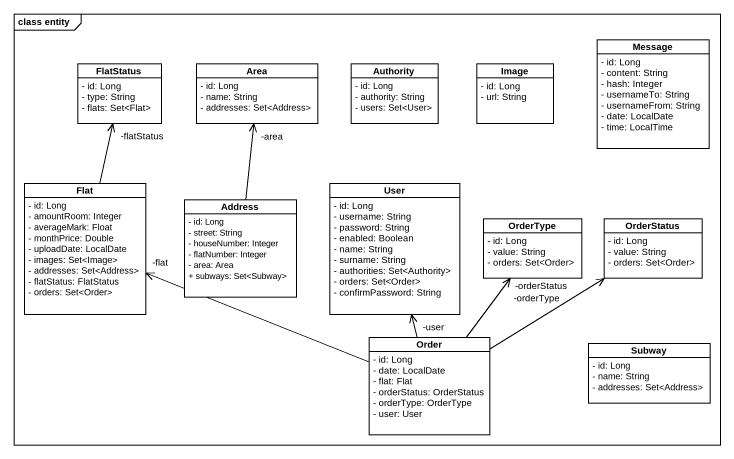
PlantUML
@startuml
mainframe class entity
hide circle
hide empty members
skinparam classAttributeIconSize 0
class FlatStatus {
  - id: Long
  - type: String
  - flats: Set<Flat>
}
class Area {
  - id: Long
  - name: String
  - addresses: Set<Address>
}
class Authority {
  - id: Long
  - authority: String
  - users: Set<User>
}
class Image {
  - id: Long
  - url: String
}
class Message {
  - id: Long
  - content: String
  - hash: Integer
  - usernameTo: String
  - usernameFrom: String
  - date: LocalDate
  - time: LocalTime
}
class Flat {
  - id: Long
  - amountRoom: Integer
  - averageMark: Float
  - monthPrice: Double
  - uploadDate: LocalDate
  - images: Set<Image>
  - addresses: Set<Address>
  - flatStatus: FlatStatus
  - orders: Set<Order>
}
class Address {
  - id: Long
  - street: String
  - houseNumber: Integer
  - flatNumber: Integer
  - area: Area
  + subways: Set<Subway>
}
class User {
  - id: Long
  - username: String
  - password: String
  - enabled: Boolean
  - name: String
  - surname: String
  - authorities: Set<Authority>
  - orders: Set<Order>
  - confirmPassword: String
}
class OrderType {
  - id: Long
  - value: String
  - orders: Set<Order>
}
class OrderStatus {
  - id: Long
  - value: String
  - orders: Set<Order>
}
class Order {
  - id: Long
  - date: LocalDate
  - flat: Flat
  - orderStatus: OrderStatus
  - orderType: OrderType
  - user: User
}
class Subway {
  - id: Long
  - name: String
  - addresses: Set<Address>
}
Flat -up-> "-flatStatus" FlatStatus
Address -up-> "-area" Area
Order -left-> "-flat" Flat
Order -up-> "-user" User
Order -up-> "-orderType" OrderType
Order -up-> "-orderStatus" OrderStatus
@enduml
